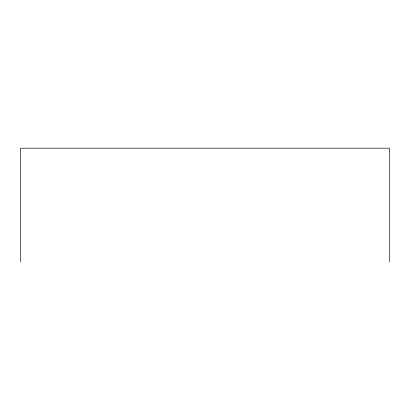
<?xml version="1.0" encoding="UTF-8"?>
<svg xmlns="http://www.w3.org/2000/svg" width="410" height="410" viewBox="0 0 410 410"><rect width="100%" height="100%" fill="white"/><g stroke="black" fill="none" stroke-linecap="round" stroke-linejoin="round"><path stroke-width="0.61" d="M389.5 261.816L389.5 148.184L20.5 148.184L20.5 261.816"/></g></svg>
